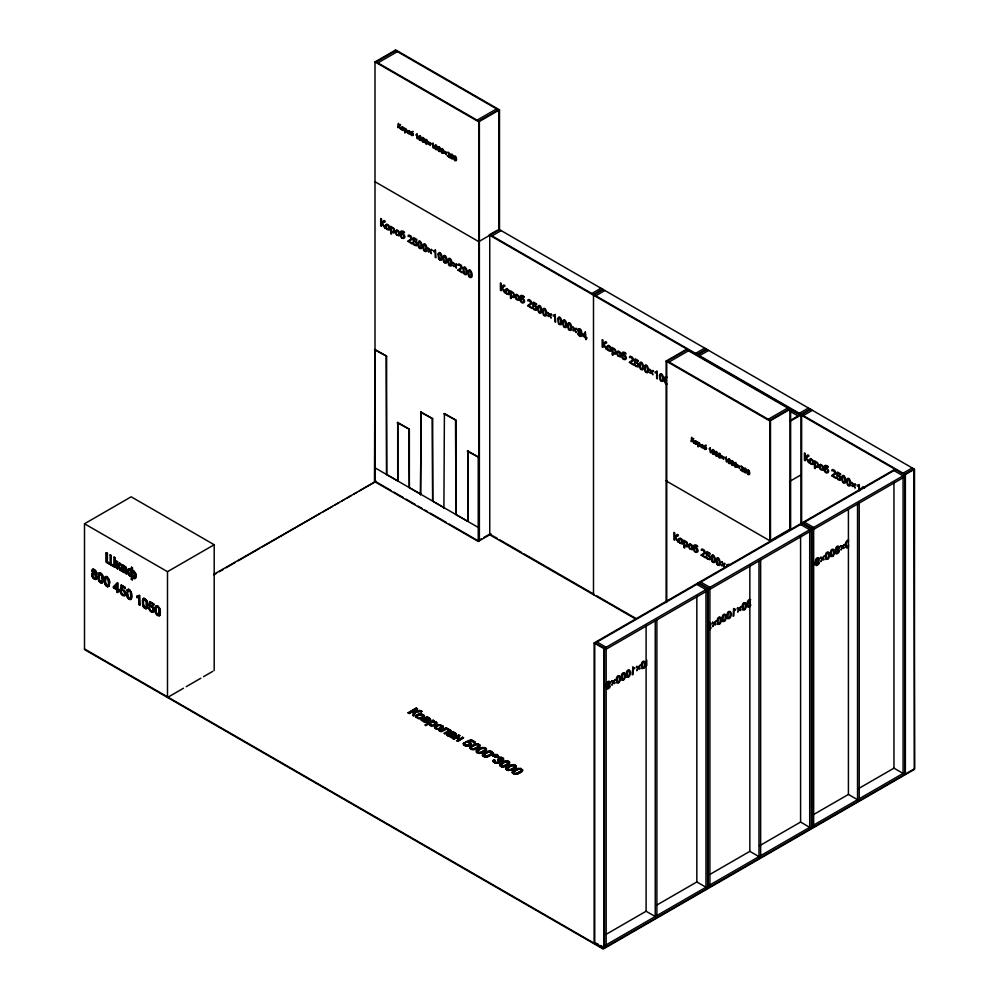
<?xml version="1.0" encoding="UTF-8"?>
<svg xmlns="http://www.w3.org/2000/svg" width="999" height="999" viewBox="0 0 999 999"><rect width="100%" height="100%" fill="white"/><g stroke="black" fill="none" stroke-linecap="round" stroke-linejoin="round"><path stroke-width="1.5" d="M435.452 722.764L434.228 724.412M430.294 725.661L428.721 723.875L425.849 725.661L424.85 724.962L433.017 720.242C435.402 720.591 431.83 721.927 433.941 720.766L433.017 720.242M123.539 568.281L125.437 568.556M428.871 719.892L428.883 718.868M108.541 583.603L108.416 579.732M130.732 596.415L130.607 592.544M146.578 605.556L146.241 601.098M98.976 577.01L99.588 574.063M105.345 581.755L105.931 577.734M105.419 580.606L105.444 579.557M127.635 592.37L127.772 596.241M143.357 602.634L143.744 600.087M156.031 609.952L156.269 608.016M103.322 578.146L102.597 582.692M103.372 579.432L102.085 583.066M104.458 578.558L104.483 582.479M131.718 597.414L131.206 591.87M131.893 595.904L131.131 599.163M155.007 609.365L155.407 606.78M160.427 612.375L160.027 614.934M127.56 571.053L127.71 570.304M153.421 612.112L153.996 608.891M131.256 574.45L131.106 571.116M131.443 573.339L131.019 575.112M132.517 572.739L132.705 576.198L134.765 577.147M95.916 577.609L96.016 576.748M92.62 575.274L92.757 574.837A2.198 1.261 60 0 1 93.194 574.125A2.173 1.261 60 0 1 94.018 574.1L94.356 574.263M495.766 757.292L494.617 757.055L495.766 757.292L495.854 756.018L497.552 756.755L498.089 756.031L496.241 755.581L498.089 756.031M97.078 577.747L96.229 579.408M446.99 734.452L447.053 735.127M135.202 575.362L134.853 576.947M128.784 570.554L128.821 573.463M102.123 580.756L102.31 577.747M108.654 583.541L107.855 585.564M130.644 597.227L130.732 594.28M159.178 613.698L159.278 609.777M127.535 592.432L128.122 590.534M156.069 608.903L156.431 607.404M122.29 569.667L122.927 568.98M122.427 569.33L122.365 570.129M491.308 753.583L491.296 752.259M508.678 762.674L507.979 763.885M509.502 766.583L507.33 769.105M486.451 749.762L486.051 748.301M492.869 752.834L492.519 753.908M513.798 769.18L515.984 767.444L516.196 765.933M522.589 770.629L522.527 769.592M499.125 761.163L497.652 762.512L495.054 762.1A2.048 1.186 0 0 1 494.567 760.801L495.067 760.251L494.567 760.926M121.616 589.934L120.305 589.522L121.204 585.077L125.262 587.424L125.162 588.586L125.162 587.487L121.204 585.077M149.625 601.61L153.684 603.958L153.684 605.057L153.796 603.896L149.625 601.61L148.839 605.993L150.15 606.405M92.944 571.103L93.044 570.616A1.848 1.074 60 0 1 94.268 570.441L95.217 571.416M121.466 588.985C123.264 583.691 119.88 589.885 122.715 589.035M151.636 605.694L149.987 605.456L150.537 603.121L153.796 604.994M848.663 544.954C846.103 552.41 845.079 538.136 848.663 541.92M127.597 570.367L127.822 569.73M135.939 577.41L135.864 573.788L133.829 571.178A2.622 1.511 60 0 0 132.667 570.966M160.352 613.823L159.665 615.634M98.014 574.949L99.226 572.777M155.082 607.892L155.769 606.093M861.762 488.561L862.624 486.913L864.684 487.912M448.389 735.002L448.763 734.327M124.55 593.706L123.714 594.792M152.884 610.626L152.997 608.753A2.26 1.311 60 0 0 152.372 607.467L150.387 606.368M153.084 610.177L152.722 610.938M101.973 581.343L102.223 580.694M130.744 597.165L130.045 598.376M146.603 606.318C145.754 609.54 142.62 605.456 143.481 603.658M99.363 574.462L99.438 580.369M143.481 600.749L144.193 599.525M132.63 572.34L132.542 575.774M96.778 578.808L96.978 576.873L95.529 574.45M91.958 570.079L92.383 569.343M414.96 713.623L415.084 712.087M423.002 715.908L422.677 716.645M122.677 566.258L121.391 566.096L121.928 565.122M435.864 727.372L436.563 726.31M413.686 712.449L412.587 715.384L413.923 716.158L414.96 713.498M413.436 713.323L413.111 711.163L409.29 713.486L413.111 711.163M135.09 576.498L134.665 577.21M646.753 660.027L646.74 665.671M431.506 725.149A1.961 1.136 0 0 1 430.294 724.812A1.936 1.111 0 0 1 429.72 724.125L432.067 721.977M435.452 723.051L433.641 724.712M494.617 757.18L495.054 755.931L493.131 756.206L495.054 755.931M454.682 734.465L454.008 733.166M750.836 604.857L750.561 605.556A2.385 1.374 -60 0 1 749.55 606.855C745.204 609.315 746.678 597.802 750.674 599.687M456.293 734.24L455.044 735.501M122.365 566.82L122.964 566.033M463.286 743.706L464.11 742.544L465.247 743.106L464.772 743.718M121.266 568.631L121.741 567.969M121.516 568.219L121.516 570.354M469.83 747.614L470.054 746.952M476.398 750.611L476.161 751.285A3.047 1.761 0 0 0 476.66 752.484L477.172 752.834M483.966 756.73L483.004 756.143A3.047 1.761 0 0 1 482.505 754.944L482.742 754.282M500.362 763.586L499.625 764.822A3.047 1.761 0 0 0 500.124 766.033L502.072 766.907M506.193 767.819L505.969 768.481A3.047 1.761 0 0 0 506.468 769.692M512.537 771.478L512.3 772.14A3.047 1.761 0 0 0 512.799 773.351L513.311 773.701M436.763 723.239L434.303 725.461M436.501 723.938L436.725 722.677M709.827 628.808L710.951 627.36L710.764 628.234A2.223 1.286 -60 0 1 710.127 629.395L709.839 629.707M125.175 595.317L125.462 592.419M119.306 565.446C119.043 563.523 121.678 565.022 120.067 564.373M119.63 564.947L119.106 565.696M426.935 720.978L425.574 721.703L424.2 721.028M118.469 564.797L119.805 563.211M108.941 586.351L109.665 581.805M109.415 585.601L107.767 586.75M131.606 598.413L130.619 599.537M146.466 608.678L147.565 606.568L147.565 602.722M147.078 608.254L147.34 601.823M98.714 573.151L98.401 579.832M104.583 577.559L106.618 576.523M105.057 576.81L104.333 581.343M126.773 590.372L128.421 589.223M127.248 589.622L126.923 596.303M143.094 598.776L142.52 604.445M499.088 761.413L498.064 762.387M486.451 749.637L482.629 752.672M492.794 753.296L492.082 754.407M516.246 766.845L512.425 769.879L507.904 770.329M96.578 572.202A2.922 1.686 60 0 1 96.666 573.813L95.429 574.5M471.016 744.705L471.053 742.994M146.141 607.33L146.603 602.447M158.829 614.647L159.365 610.689M500.399 761.163L498.351 763.261M92.095 573.301L91.771 575.911M478.833 745.778L477.522 747.165M485.177 749.437L484.527 750.336M491.52 753.096L490.197 754.482M508.628 762.986L503.908 766.071M514.972 766.645L514.323 767.544M471.166 747.652L471.803 746.753M477.497 751.31L478.808 749.924M483.841 754.969L485.152 753.583M500.961 764.847L504.12 762.399L507.355 761.775M507.305 768.518L511.326 765.671M513.848 771.69L513.661 772.764M513.636 772.177L515.846 770.241M118.794 564.16L119.58 563.211M709.702 626.236L709.877 623.526M450.711 736.887L451.548 737.886L453.708 736.151M416.171 715.446L415.871 716.008A3.509 2.023 0 0 0 416.059 717.319L418.768 718.693M422.902 716.221L422.327 716.97M438.886 728.746L441.72 726.435M417.22 716.246L418.893 714.884M435.964 727.072L437.062 725.986M450.499 737.274L451.036 736.625L448.613 736.163M463.424 743.343L464.11 742.544M135.439 578.259L135.951 574.562L134.328 571.528M709.914 626.997L711.063 624.088L709.852 622.464M138.761 595.791L139.86 595.679L139.76 605.207L139.111 595.367M139.211 595.304L138.212 596.116M118.581 564.735L117.57 564.897L117.67 561.888L116.671 561.301L117.67 561.888M470.054 747.077L473.713 744.405M476.398 750.736L477.659 749.425M482.742 754.395L485.014 752.434M499.862 764.285L502.135 762.324M506.193 767.944L506.693 767.244M512.537 771.603L513.798 770.291M124.9 595.641L125.599 593.081M479.845 746.465L476.286 749.013M506.081 766.221L509.64 763.673M520.142 772.839L522.327 770.991M124.9 571.615L125.437 569.767L124.65 569.667M125.275 571.253L123.476 571.428M117.108 588.686L114.448 587.275L117.108 584.44L117.108 588.686L117.108 584.44M447.115 734.302C449.175 731.38 452.647 735.938 454.682 734.34M118.107 590.334L118.007 592.644L117.008 592.07L117.108 589.747L113.461 587.774L113.461 586.713L117.295 582.692L118.107 583.166L118.007 589.335L119.206 589.909C120.067 592.457 116.421 589.098 119.206 590.971M464.772 743.606L465.247 743.106L464.11 742.669M471.016 744.592L468.294 746.078M469.642 744.23L467.557 745.366M478.621 746.141L474.113 748.863M477.709 750.948L480.669 748.863M484.053 754.607L487.874 752.135L490.234 751.885M501.173 764.497L503.159 763.036M416.171 715.571L420.641 713.698L424.288 715.684A3.646 2.11 0 0 1 423.976 717.007L421.815 718.381M440.547 729.208L442.719 727.709A3.646 2.11 0 0 0 443.019 726.385M442.27 728.246L442.719 727.821A3.646 2.11 0 0 0 443.019 726.498L442.807 725.961M434.902 726.385L438.536 724.55L442.807 726.086M441.421 727.347L438.349 728.808L436.213 728.071M448.464 734.702L451.173 734.677M417.457 715.933L418.331 715.284M495.067 760.364L493.531 760.077A3.409 1.961 0 0 0 493.081 761.176L493.181 761.675M470.554 746.49L471.316 745.878M476.898 750.162L480.057 748.064M483.241 753.82L486.401 751.723M506.693 767.357L511.101 764.809L514.373 764.834M513.036 771.028L516.196 768.93M479.395 746.965L473.888 749.712M485.739 750.636L483.991 751.847M492.082 754.295L487.724 756.805L484.453 756.78M509.203 764.173L504.845 766.683M521.878 771.49L517.519 774M128.971 569.979L129.283 569.755A1.586 0.912 60 0 1 130.082 569.842L131.256 572.165M430.407 719.979L428.209 721.078M427.984 721.69L425.237 722.427L421.054 720.167L426.973 716.745L429.982 718.656M862.911 487.924L864.035 488.074M159.765 615.571L158.829 616.071M471.803 746.865L472.477 746.265M483.866 750.823L484.527 750.224M512.762 768.581L514.323 767.419M514.285 771.39L518.444 769.08L521.103 769.58M520.666 771.091L516.583 773.388M143.606 598.401L142.395 600.574L143.132 606.331A3.047 1.761 60 0 0 144.418 608.004L145.904 608.653M128.197 568.931L129.483 568.618M493.881 754.507C496.84 756.83 492.107 754.158 494.93 754.195L495.666 755.369L496.94 754.395L497.752 754.857L496.241 755.694M416.633 715.009L418.119 714.16M135.552 578.196L135.09 578.483A2.735 1.573 60 0 1 133.791 578.296L133.142 577.797M501.111 763.086L503.508 761.613M507.455 766.745L509.852 765.396M491.383 754.857L488.961 756.218M452.01 737.324L455.044 735.376M472.477 746.378L476.635 744.417M483.866 750.711L480.444 752.522L478.371 752.409M489.31 755.032L490.197 754.37M506.431 764.797L507.317 764.247M513.661 767.906L511.813 769.093M519.105 772.127L520.004 771.565M391.171 490.571L375 481.231L375 61.926L395.754 49.95L499.5 109.853L499.5 229.645L914.497 469.255L914.497 769.355L603.246 949.05L84.503 649.55L84.503 523.763L131.181 496.803L214.186 544.73L214.186 670.516M376.248 61.926L395.754 50.674M377.909 62.887L397.415 51.623M477.085 120.155L496.59 108.891M478.746 121.116L498.251 109.853M375 61.926L478.746 121.828L499.5 109.853M489.148 234.902L496.953 230.407M499.5 229.645L478.746 241.633L375 181.731M492.032 235.876L501.161 230.607M491.071 534.015L478.234 541.433L374.475 481.53L375 349.45L386.625 356.156L386.625 474.525L397.727 480.931L397.727 422.477L397.727 480.931M374.475 349.75L386.625 356.156M106.269 552.822L107.442 553.384L107.343 561.763L110.152 563.261L110.152 554.944L111.239 555.569L111.139 563.948L113.849 565.509L113.948 557.142L115.035 557.767L114.922 567.245L106.269 562.25L106.269 552.822L107.442 553.384M110.152 554.944L111.239 555.569M113.948 557.142L115.035 557.767M92.482 573.126L93.244 573.126L92.095 571.166M119.705 563.261L120.467 563.623M118.831 567.257L120.991 570.629L118.968 565.734M591.833 293.506L600.973 288.236M116.558 568.194L117.67 568.706L116.558 568.194L116.671 561.301M593.493 294.468L602.622 289.186M603.246 289.548L593.493 295.18L593.493 594.68L594.118 594.33L590.072 591.995M117.57 568.768L117.67 565.559L119.892 569.992M595.779 295.779L604.907 290.509M125.325 568.918L122.265 567.882M131.443 567.232L132.442 567.819L131.443 567.232L131.443 570.491L129.882 568.906M125.612 573.414L126.761 573.963L125.587 572.889M131.331 576.123L131.331 579.333C134.016 581.343 130.944 574.05 133.903 578.234A2.735 1.573 60 0 0 135.202 578.433M113.461 586.713L113.561 587.712L117.108 589.747M131.331 579.333L132.442 579.857M421.066 411.988L420.542 494.705L421.066 411.988L432.679 418.693L432.679 501.123L444.405 507.892M119.206 589.909L119.106 591.021M120.305 589.522L121.354 590.147M117.008 592.07L117.008 589.81M120.217 592.02L120.23 591.346L121.291 591.845L121.478 592.744A2.085 1.199 60 0 0 122.852 594.542L123.526 594.767M120.13 591.408L121.291 591.845M397.202 422.764L409.34 429.183L409.34 487.637L421.066 494.418M84.503 523.763L167.495 571.678L214.186 544.73M420.542 412.287L432.679 418.693M443.893 508.191L444.405 413.486L456.031 420.192L456.031 514.597L467.757 521.366L467.757 450.924L467.757 521.366M137.637 596.266L136.751 596.378L138.324 596.053M136.851 596.316L136.751 597.489L137.912 597.439M138.749 597.252L138.749 604.62L139.86 605.144M443.893 413.786L456.031 420.192M375 467.819L478.746 527.722M152.06 611.238L151.386 611.013A2.085 1.199 60 0 1 150.012 609.215L148.664 607.879L149.912 609.278M213.848 574.275L376.248 481.231M386.625 474.525L386.101 356.456M213.848 574.875L216.546 573.314M219.243 571.765L223.277 569.43M225.974 567.869L235.414 562.425M238.099 560.864L259.665 548.426M262.362 546.865L320.292 513.411M322.989 511.863L332.417 506.418M335.115 504.857L339.161 502.522M341.858 500.974L344.543 499.413M347.24 497.852L351.286 495.529M353.983 493.968L356.68 492.407M359.365 490.859L375.537 481.518M409.34 487.637L408.828 429.483M467.232 451.223L478.746 457.267L467.757 450.924M666.121 602.547L666.121 361.064L686.875 349.088M667.369 361.064L686.875 349.812M669.03 362.025L688.536 350.761M432.679 501.123L432.167 418.993M695.591 353.409L704.72 348.127M697.252 354.358L706.38 349.088M697.252 355.082L707.005 349.45M699.525 355.681L708.666 350.412M456.031 514.597L455.507 420.492M183.504 688.224L167.495 697.477L167.495 571.678M186.176 686.688L200.849 678.221M203.521 676.673L212.849 671.291M481.356 538.911L478.746 540.409L479.37 540.771L479.37 121.466L375.624 61.576M483.953 537.412L490.459 533.653M768.219 419.293L787.724 408.029M769.879 420.254L789.372 408.991M666.745 480.507L666.121 480.869L769.879 540.771L790.621 528.796L790.621 408.991L769.879 420.966L666.121 361.064M791.245 409.353L790.621 409.715L799.749 414.985M799.337 413.299L808.466 408.029M789.597 420.841L800.374 414.622M800.998 414.26L810.127 408.991M790.221 421.203L810.751 409.353M803.283 415.584L812.412 410.314M790.221 481.106L800.998 474.875M416.383 708.041L408.216 712.861L416.383 708.041L417.457 708.778L413.886 710.838L417.457 708.778M421.066 711.95C423.151 710.464 420.766 712.687 420.129 711.35M426.76 720.641L424.662 719.243L422.889 720.267L424.2 721.141M429.183 719.617C428.359 720.891 423.114 718.568 427.147 717.806L428.883 718.98M440.509 731.48L439.173 730.619L441.346 730.719L446.191 727.971L450.849 730.531L446.191 727.846L440.459 730.394M914.497 469.255L603.871 648.588L603.871 948.088L594.118 942.457L594.118 642.956L894.992 469.255M895.616 469.605L594.742 643.319L594.742 942.819L597.976 943.968M441.558 731.58L446.366 728.908L449.026 730.431L443.943 733.366L444.93 734.065L450.849 730.531M903.084 473.201L912.224 467.932M904.744 474.163L913.873 468.893L914.497 768.755L603.246 948.451L84.503 648.95M452.822 735.614L452.297 735.014M606.156 649.188L705.968 591.57M709.902 589.285L809.714 531.668M813.661 529.383L903.084 477.759M459.702 735.764L458.703 735.189L452.784 738.598L458.703 735.064C462.699 735.963 452.572 738.848 459.702 735.651M453.796 739.185L456.418 737.549L459.19 739.272L456.418 737.662L453.796 739.185L452.784 738.486M459.19 739.148L456.568 740.783L457.567 741.358L463.486 737.824L462.487 737.25L460.015 738.785L457.242 737.187M457.567 741.358L463.486 737.824M470.829 740.709L468.194 741.845L470.829 740.709L474.088 742.707L475.049 742.032L470.991 739.697L466.009 741.658L468.007 742.419M812.811 566.021L814.647 564.123L812.711 562.062M606.306 934.227L646.103 911.25L655.232 916.52L655.232 620.854M657.042 904.932L696.827 881.967L705.968 887.237L606.156 944.854M710.064 874.325L749.849 851.348L758.978 856.63L758.978 560.951M759.465 845.803L800.586 822.065L809.714 827.334L709.902 884.952M812.499 815.184L848.413 794.455L857.542 799.724L857.542 504.045M858.054 788.885L893.955 768.156L903.084 773.426L813.661 825.062M476.623 747.602L473.489 748.988L471.366 748.363M482.967 751.26L481.181 752.147M489.31 754.919L485.626 756.33L483.803 755.157M473.364 745.828L475.187 744.929M479.707 749.487L481.53 748.476M486.051 753.159L489.797 751.847M421.84 717.157L419.105 717.869M430.944 722.614L432.629 721.84M437.062 726.111L438.174 725.486M478.671 748.9L482.455 747.364M468.993 744.742L465.272 744.904A2.085 1.199 0 0 1 464.772 743.606M470.142 745.304L467.582 746.166L464.448 745.379M92.582 573.064L91.633 575.287M422.914 717.719L420.779 718.681L417.807 718.331M441.658 728.546L438.511 729.595L435.177 728.408M435.239 724.887L433.279 725.761M499.525 762.687L496.191 763.348L493.394 761.912M505.482 765.309L501.823 765.958M510.976 769.48L511.813 768.968M518.156 772.639L515.959 773.513L513.848 772.889M498.426 760.364L497.614 759.902L499.45 759.977M497.614 760.014L498.601 759.452M504.12 762.524L506.918 761.725M516.808 769.842L519.592 769.043M119.218 565.634L118.531 565.821M427.572 722.015L423.726 721.703M437.624 725.823L438.723 725.349M728.383 565.434L726.81 565.621L726.81 564.747L729.158 564.26M473.713 744.53L474.962 743.943M482.629 752.559L479.133 753.421L476.66 752.372M486.401 751.847L489.885 750.986L492.732 752.509M503.508 761.725L504.757 761.151M512.425 769.767L508.416 770.441M516.196 769.055L520.204 768.381M518.768 773.426L516.371 774.237M95.23 578.409L95.579 578.259A2.16 1.249 60 0 0 96.016 577.547M487.524 755.818L483.866 755.444M510.252 769.73L510.976 769.355M502.172 758.703L497.952 757.654L499.15 757.192A3.184 1.836 0 0 1 501.498 757.292L502.022 757.604M497.952 757.654L499.15 757.317M481.53 748.588L484.665 748.501M511.326 765.796L514.76 765.921M452.722 732.829L451.348 733.041L450.499 732.404L451.248 732.055M450.499 732.404L452.672 732.092M99.962 581.256L101.623 581.843M501.423 759.902L498.751 759.552M125.512 572.402L123.814 572.477M121.516 589.997L122.377 589.885M150.05 606.468L151.736 606.818M450.499 732.279L453.334 732.966M429.071 720.629L430.407 720.092A2.16 1.249 0 0 0 430.407 719.018L429.982 718.531M448.126 733.628L449.75 733.466M419.443 714.784L422.652 715.222M106.056 577.622L106.706 577.547M128.247 590.434L129.87 591.058M416.745 711.937L420.129 711.463M128.534 568.693L130.794 569.505M417.969 711.675L419.617 711.388M481.381 753.021L479.133 753.296M487.724 756.68L484.952 756.905M504.845 766.558L502.072 766.782M474.962 744.068L477.21 743.668L480.057 745.179M481.306 747.727L485.502 748.026M487.637 751.385L490.909 751.285M504.757 761.263L508.966 761.575M517.445 768.593L518.593 768.356M422.003 711.413L419.617 710.451L415.209 711.163M417.357 710.926L413.886 710.726M130.719 599.475L129.558 599.45M143.506 598.463L144.268 598.364M156.181 605.781L157.343 605.806M480.444 752.409L479.283 752.547M510.252 769.605L507.504 769.23M475.961 744.667L477.959 744.667M482.305 748.326L482.979 748.201M512.1 765.534L512.774 765.409M418.956 713.998L420.641 713.823M497.652 762.399L496.74 762.499M138.436 597.352L136.751 597.489M124.575 595.841L122.752 595.554M428.721 724.213L431.218 725.861L433.279 725.636M428.559 719.892L427.822 719.917M432.53 724.962L431.506 725.024A1.961 1.136 0 0 1 430.294 724.687A1.936 1.111 0 0 1 429.72 724.013M419.98 714.66L422.327 714.997M438.723 725.474L440.234 725.499M501.048 760.002L500.237 760.027M416.745 711.825L415.409 711.987M451.648 735.976L448.563 735.214M499.6 758.066L501.098 758.079M152.347 611.213L151.286 611.063M419.78 718.656L420.779 718.568M439.523 729.382L435.714 728.783M433.166 721.216L436.401 722.265M433.166 721.328L434.577 721.365M497.664 763.248L495.492 763.086M419.056 710.589L421.353 711.026M494.93 755.594L492.957 755.669L494.93 755.481M473.888 749.6L471.291 749.287M502.597 766.845L503.696 766.807M513.773 773.813L516.371 774.125M476.111 743.83L477.21 743.793M505.906 761.026L507.005 760.988M512.25 764.697L513.349 764.66M95.33 578.346L93.844 577.847M121.566 588.923L122.315 588.923M433.166 721.89L435.177 722.402M124.975 572.552L123.239 572.202M467.582 746.041L465.909 745.928M122.203 564.997L125.799 566.858M95.929 579.482L93.706 578.721M438.349 728.696L437.362 728.621M92.907 569.093L95.33 570.154L96.466 572.265A2.922 1.686 60 0 1 96.553 573.876M467.045 745.291L465.659 745.079M431.218 725.736L432.242 725.786M450.299 736.001L450.986 736.051M122.865 566.096L124.675 566.833L125.337 568.618M146.254 608.691L145.404 608.591M105.782 576.435L107.043 576.735M143.819 598.401L145.704 599.138M483.454 748.176L484.303 748.326M513.261 765.384L514.098 765.534M145.717 607.542L144.755 607.13M158.404 614.872L157.33 614.51M515.272 774.163L514.248 773.988M121.866 589.897L123.839 590.996A2.26 1.311 60 0 1 124.463 592.282L124.45 592.807M124.613 571.678L122.465 570.067M500.012 760.763L500.799 760.863A2.435 1.411 0 0 0 502.784 760.451L503.259 759.977A2.922 1.686 0 0 0 503.471 758.603L502.522 757.729M419.105 717.981L417.807 717.482M99.975 573.901L100.699 574.025M128.496 590.372L130.145 591.458L130.644 593.356M144.356 599.525L145.717 600.212M157.03 606.843L158.092 607.217M439.772 725.299L441.72 726.56M468.194 741.72L469.33 742.057M449.288 736.388L451.036 736.625M452.672 731.967L453.434 732.23M848.638 540.134C844.829 539.66 843.818 549.85 847.926 547.589A2.385 1.374 -60 0 0 848.651 546.79M151.923 612.325L152.597 612.375M421.328 713.885L424.063 715.272M472.277 749.7L470.329 748.701A3.047 1.761 0 0 1 469.83 747.502M484.065 747.389L486.388 748.85M507.529 760.938L508.503 761.226M513.873 764.597L514.847 764.997M472.452 748.975L471.653 748.701M478.796 752.634L477.997 752.247M502.26 766.171L501.448 765.783M508.591 769.842L507.33 768.98M514.935 773.501L513.598 772.364M468.007 742.294L469.105 742.794M95.055 578.346L92.77 575.724M477.559 744.442L478.321 744.842M520.042 768.968L521.278 769.829M95.479 579.47L93.194 578.271L91.883 575.849M122.715 564.997L124.051 565.534M93.307 569.105L96.266 571.728M150.749 605.444L153.047 606.992M453.184 735.401L450.099 734.165M99.788 572.802L100.712 573.076M128.322 589.273L129.233 589.547M101.523 583.029L100.05 582.38A3.047 1.761 60 0 1 98.751 580.719L98.501 579.77M107.867 586.7L106.943 586.425M156.843 605.744L157.767 606.018M122.815 569.043L123.801 569.255M495.829 762.524L495.054 762.212M453.434 732.117L454.22 732.504M469.33 741.932L471.316 743.905M478.234 743.843L480.182 745.629M520.704 768.368L522.664 770.154M501.573 766.67L500.624 766.258M507.904 770.441L506.968 769.917M123.689 569.318L124.75 569.605M94.281 573.401L94.917 573.538M496.665 756.455L495.854 756.018M450.799 733.566L453.047 734.515M497.614 759.902L498.951 760.788M666.72 383.616C664.747 382.904 664.185 376.673 666.72 377.659M129.57 598.364L127.972 596.84L127.635 594.505M158.092 614.835L156.406 612.649M134.016 577.322L132.805 576.136M133.367 571.89L134.803 573.201L135.09 575.424M100.262 573.938L101.973 576.136M106.606 577.609L108.204 579.133L108.579 582.554M144.643 599.562L146.353 601.748M157.318 606.88L158.404 607.529M434.553 721.927L435.452 722.889M468.581 742.432L469.443 743.019M449.625 735.951L448.389 734.877M123.302 566.133L125.262 567.981M413.886 710.838L414.585 711.163M130.394 576.161L129.008 575.299M507.754 761.75L508.603 762.512M123.102 594.755L122.752 594.592A2.085 1.199 60 0 1 121.379 592.794L121.179 591.908M152.035 612.262L149.838 610.789L148.764 607.817M453.334 732.841L454.008 733.291M436.938 728.608L435.989 727.821M440.671 725.499L441.608 726.285M465.159 745.828L463.598 744.705M448.613 736.288L446.965 734.727M494.842 762.986L493.181 761.55M427.497 719.854L425.487 718.768M666.808 384.415L666.033 383.953A2.385 1.374 60 0 1 665.022 382.654C663.96 380.981 663.798 374.775 666.945 377.073M502.022 757.479L503.471 758.728M144.555 598.551L146.953 601.086M101.136 582.917L100.15 582.317A3.047 1.761 60 0 1 98.851 580.656M107.48 586.575L106.381 586.038A3.047 1.761 60 0 1 105.095 584.378L104.845 583.428M129.67 599.388L128.571 598.851A3.047 1.761 60 0 1 127.285 597.19L126.573 592.832M454.22 732.392L456.256 734.053M491.396 751.335L492.869 752.959M514.847 764.884L515.859 765.621M507.43 770.279L506.468 769.567A3.047 1.761 0 0 1 505.969 768.368M395.129 50.312L498.876 110.215L498.876 230.007L498.251 229.645M490.372 234.927L905.369 474.525L905.369 774.025L904.744 773.663M686.251 349.45L789.997 409.353L789.997 529.145M893.955 470.566L903.084 475.836L903.084 775.336M790.271 411.426L798.089 415.934M789.685 480.694L790.309 529.283M804.52 522.202L813.661 527.472L813.661 826.972M802.871 523.164L812 528.434L812 827.934M801.623 523.164L811.375 528.796L811.375 828.296M800.586 524.475L809.714 529.745L809.714 829.245M769.879 540.047L770.491 540.409L770.491 420.604L666.745 360.714L666.745 602.185M700.774 582.105L709.902 587.375L709.902 886.875M699.113 583.054L708.241 588.336L708.241 887.836M697.876 583.054L707.629 588.686L707.629 888.186M696.827 584.378L705.968 589.647L705.968 889.147M397.727 422.477L409.34 429.183M490.372 534.428L492.032 535.389M493.069 535.976L497.427 538.498M499.8 539.872L504.17 542.395M505.194 542.981L521.703 552.509M524.05 553.871L545.978 566.533M546.965 567.095L576.997 584.44M577.946 584.989L589.135 591.445M596.815 595.879L601.173 598.401M602.21 598.988L607.916 602.285M608.94 602.884L620.054 609.303M621.066 609.877L635.888 618.443M635.264 618.793L489.747 534.79L489.747 235.277L904.744 474.875L904.744 774.387M393.868 492.12L403.296 497.564M405.994 499.125L415.422 504.57M418.119 506.131L422.165 508.466M424.85 510.014L427.547 511.575M430.244 513.124L446.416 522.465M449.113 524.013L477.397 540.359M597.027 641.995L606.156 647.277L606.156 946.777M595.367 642.956L604.495 648.226L604.495 947.726L600.586 945.479M594.118 642.956L603.871 648.588M429.283 718.206L426.973 716.745M463.486 737.949L462.487 737.25M427.147 717.931L428.246 718.556M457.242 737.062L460.015 738.785M425.874 720.054L424.662 719.243M408.216 712.749L409.29 713.486M115.035 567.182L106.369 562.187L106.369 552.759M119.793 570.054L120.891 570.691M121.903 586.713L125.262 588.523M439.173 730.619L441.058 731.593L446.366 729.02L449.026 730.431M454.982 732.766L456.043 733.578M447.989 735.988L447.252 735.414M151.386 611.962L148.851 608.428M122.852 595.491L121.316 594.318M122.74 590.147L123.739 591.058A2.26 1.311 60 0 1 124.363 592.332M94.705 574.5L93.918 574.163A2.198 1.261 60 0 0 92.645 574.9M442.432 725.699L438.536 724.662L434.615 726.835A3.509 2.023 0 0 0 434.79 728.134M157.767 615.646L157.105 615.322A3.047 1.761 60 0 1 155.807 613.661L155.307 611.7M145.08 608.329L144.53 607.941A3.047 1.761 60 0 1 143.232 606.281L142.882 605.394M129.233 599.175L128.684 598.788A3.047 1.761 60 0 1 127.385 597.127M483.516 756.38L483.004 756.031A3.047 1.761 0 0 1 482.505 754.819M157.667 606.081L159.74 608.341L160.327 612.437M129.133 589.61L129.858 589.984M106.943 576.798L107.667 577.172M100.599 573.139L102.31 574.687L103.084 577.16M129.982 575.973L128.259 574.15L127.71 571.853M133.679 572.04L134.99 574.238M508.966 761.45L509.852 762.387M106.93 577.747L108.104 579.195M129.233 598.226L128.072 596.778M107.043 585.414L106.306 584.914M100.712 581.755L99.55 580.307M121.491 566.033L122.477 566.758M514.46 765.584L515.009 766.445M466.009 741.77L466.82 742.394M435.789 721.678L436.725 722.801M93.744 572.976L94.393 573.339M413.111 711.288L413.748 712.05M501.723 758.216L502.322 759.103M497.952 757.542L498.776 758.341M122.877 571.84L121.316 569.018M122.328 595.142L120.23 591.346M152.048 606.106L153.659 608.291M463.961 745.167L463.261 743.968M158.279 606.518L159.927 609.215M129.745 590.047L131.106 591.932M107.555 577.235L109.415 580.819M101.224 573.576L102.21 574.737M469.443 742.906L469.817 743.531A2.26 1.311 0 0 1 469.642 744.355M100.924 574.338L101.761 575.536M106.718 585.177L105.882 583.978M122.477 571.503L121.841 570.729M93.294 578.209L92.108 576.473M92.607 572.552L93.144 573.189M151.973 607.18L152.273 607.529A2.26 1.311 60 0 1 152.884 608.816L153.009 609.765M123.988 590.072L125.362 592.482M93.844 572.927L93.144 571.703M500.012 760.639L500.399 761.275M484.965 748.601L485.214 749.25M478.621 744.942L478.871 745.591M501.161 765.696L500.911 765.047M146.129 599.725L146.591 600.362M158.292 607.592L159.178 609.827M157.13 614.135L156.606 613.249M144.455 606.818L143.569 604.57M130.807 570.766L129.982 569.905A1.586 0.912 60 0 0 129.183 569.817M414.86 711.763L415.172 712.612M124.425 590.584L125.125 591.82M125.699 566.92L126.349 569.43M96.091 575.262L96.866 576.935M725.137 567.257L723.776 564.897L725.124 564.11L724.6 563.199L723.239 563.985L721.877 561.613L722.714 564.285L721.34 565.084L721.865 565.996L723.239 565.197L724.6 567.569M121.041 593.718L120.492 592.569M119.168 566.633L119.793 567.944M95.504 572.065L94.381 570.379A1.848 1.074 60 0 0 93.144 570.554L93.032 571.765M417.257 717.12L417.12 716.433M422.864 715.346L423.002 716.033M128.996 573.938L128.784 572.864M147.053 601.023L147.24 601.885M109.016 579.058L109.303 579.87M102.672 575.399L103.222 578.209M153.759 608.241L153.883 608.953M105.782 584.028L105.532 582.617M127.959 573.463L127.66 571.003M492.957 755.556L493.131 756.318M155.457 612.774L155.157 610.564M104.583 582.417L104.733 583.491M131.393 592.732L131.743 594.68M126.274 567.769L126.498 573.526M156.294 612.712L156.169 610.976M105.582 583.428L105.444 581.693M102.073 576.073L102.123 576.885M99.338 579.707L99.101 578.034M95.617 572.002L95.604 572.702M98.252 578.758L98.052 576.361M160.24 610.039L160.377 611.088M109.528 580.756L109.603 583.154M92.02 570.491L91.995 571.228M156.144 611.95L156.131 609.889M102.223 576.835L102.235 578.896M95.941 577.235L95.916 576.81A2.273 1.311 60 0 0 94.605 574.562M155.107 609.303L155.057 610.626M126.448 570.916L126.511 573.001M143.456 602.572L143.381 603.708M893.955 481.818L893.955 768.156M859.702 490.709L859.19 484.503L857.354 485.277L857.354 486.151L858.915 485.976L858.915 490.284M859.202 503.096L859.202 798.763M848.413 509.677L848.413 794.455M801.623 414.622L801.623 523.813M800.998 414.985L800.998 524.662M800.586 535.726L800.586 822.065M769.879 420.966L769.879 540.771M760.639 560.002L760.639 855.668M749.849 565.022L749.849 851.348M696.827 595.629L696.827 881.967M656.892 619.892L656.892 915.571M646.103 624.924L646.103 911.25M493.931 759.74L493.531 760.202A3.409 1.961 0 0 0 493.081 761.288M478.746 121.828L478.746 541.133M478.234 457.567L478.234 541.433M475.049 742.032L470.991 739.697M132.442 567.819L132.767 570.904A2.622 1.511 60 0 1 133.928 571.116M120.779 563.673L120.667 564.697M114.922 557.817L114.922 567.245M465.272 745.017A2.085 1.199 0 0 1 464.772 743.718M416.059 717.195A3.509 2.023 0 0 1 415.871 715.896M502.784 760.339A2.435 1.411 0 0 1 500.799 760.751M512.799 773.226A3.047 1.761 0 0 1 512.3 772.027M106.493 585.976A3.047 1.761 60 0 1 105.195 584.315M130.145 575.124A1.711 0.987 60 0 1 129.333 574.288M606.843 686.076L606.843 686.263A5.519 3.184 -60 0 0 607.08 687.712L607.442 688.161A1.698 0.974 -60 0 0 608.329 688.061L610.139 685.938L609.939 686.825A2.223 1.286 -60 0 1 609.315 687.974L607.679 689.073A2.76 1.598 -60 0 1 606.868 688.973L606.056 686.163L606.655 683.116A2.885 1.673 -60 0 1 608.241 681.343C612.062 679.969 609.715 687.924 606.843 686.076M815.933 562.512L815.933 562.699A5.519 3.184 -60 0 0 816.183 564.135L816.545 564.597A1.698 0.974 -60 0 0 817.419 564.497L819.23 562.375L819.043 563.249A2.223 1.286 -60 0 1 818.406 564.41L816.782 565.509A2.76 1.598 -60 0 1 815.958 565.409L815.159 562.599L815.746 559.54A2.885 1.673 -60 0 1 817.344 557.767C821.153 556.393 818.818 564.36 815.933 562.512M836.001 550.924L836.001 551.111A5.519 3.184 -60 0 0 836.25 552.559L836.6 553.009A1.698 0.974 -60 0 0 837.487 552.922L839.297 550.786L839.098 551.673A2.223 1.286 -60 0 1 838.473 552.822L836.837 553.921A2.76 1.598 -60 0 1 836.026 553.821L835.214 551.011L835.813 547.964A2.885 1.673 -60 0 1 837.399 546.191C841.22 544.817 838.885 552.772 836.001 550.924M617.07 679.17C618.818 691.283 621.465 667.632 617.07 679.17M622.027 676.311C623.776 688.423 626.423 664.772 622.027 676.311M626.985 673.451C628.721 685.564 631.38 661.912 626.985 673.451M642.095 664.722C643.831 676.847 646.49 653.196 642.095 664.722M717.894 620.591C719.63 632.704 722.289 609.053 717.894 620.591M722.839 617.732C724.587 629.845 727.235 606.193 722.839 617.732M727.796 614.872C729.532 626.985 732.192 603.334 727.796 614.872M742.906 606.143C744.642 618.256 747.302 594.605 742.906 606.143M747.864 603.284C749.6 615.396 752.247 591.745 747.864 603.284M826.173 555.606C827.909 567.719 830.569 544.068 826.173 555.606M831.131 552.747C832.866 564.86 835.514 541.208 831.131 552.747M420.779 138.561C418.856 143.656 419.28 131.319 420.779 138.561M423.951 140.384C422.015 145.492 422.452 133.154 423.951 140.384M421.253 245.617C418.244 255.519 417.982 232.38 421.253 245.617M427.122 142.22C425.187 147.315 425.624 134.977 427.122 142.22M426.211 248.476C423.201 258.379 422.927 235.24 426.211 248.476M436.788 147.802C434.865 152.897 435.289 140.559 436.788 147.802M439.96 149.625C438.024 154.733 438.461 142.395 439.96 149.625M443.131 151.461C441.196 156.556 441.633 144.218 443.131 151.461M441.321 257.205C438.311 267.095 438.037 243.968 441.321 257.205M446.266 260.065C443.269 269.955 442.994 246.828 446.266 260.065M452.809 157.043C450.874 162.138 451.298 149.8 452.809 157.043M451.223 262.924C448.214 272.814 447.939 249.688 451.223 262.924M455.969 158.878C454.046 163.973 454.47 151.636 455.969 158.878M466.333 271.653C463.324 281.543 463.049 258.404 466.333 271.653M471.278 274.513C468.281 284.403 468.007 261.263 471.278 274.513M540.971 310.077C537.962 319.967 537.687 296.84 540.971 310.077M545.929 312.937C542.919 322.827 542.644 299.7 545.929 312.937M561.026 321.666C558.029 331.556 557.754 308.416 561.026 321.666M565.983 324.525C562.986 334.415 562.712 311.276 565.983 324.525M570.941 327.385C567.932 337.275 567.657 314.136 570.941 327.385M642.732 366.783C639.722 376.673 639.447 353.546 642.732 366.783M647.677 369.642C644.68 379.533 644.405 356.406 647.677 369.642M662.787 378.371C659.79 388.261 659.515 365.122 662.787 378.371M713.985 452.46C712.05 457.567 712.487 445.229 713.985 452.46M717.157 454.295C715.222 459.39 715.659 447.053 717.157 454.295M714.46 559.527C711.45 569.418 711.176 546.291 714.46 559.527M720.329 456.118C718.318 461.151 718.88 448.926 720.329 456.118M719.417 562.387C716.408 572.277 716.133 549.15 719.417 562.387M729.994 461.7C728.009 466.733 728.533 454.508 729.994 461.7M733.166 463.536C731.131 468.581 731.73 456.331 733.166 463.536M736.338 465.372C734.402 470.467 734.839 458.129 736.338 465.372M746.016 470.954C744.08 476.048 744.505 463.711 746.016 470.954M749.175 472.777C747.24 477.884 747.677 465.546 749.175 472.777M844.992 480.057C841.995 489.96 841.72 466.82 844.992 480.057M849.949 482.917C846.94 492.819 846.677 469.68 849.949 482.917M616.283 679.47L616.77 682.979L618.768 682.729A2.385 1.374 -60 0 0 619.78 681.43C623.089 676.161 616.645 672.639 616.283 679.47M621.241 676.61L621.715 680.119L623.713 679.869A2.385 1.374 -60 0 0 624.725 678.571C628.034 673.301 621.603 669.78 621.241 676.61M626.186 673.751L626.673 677.26L628.671 677.01A2.385 1.374 -60 0 0 629.682 675.711C632.991 670.441 626.56 666.92 626.186 673.751M641.296 665.034L641.783 668.531L643.781 668.294A2.385 1.374 -60 0 0 644.792 666.995C648.101 661.713 641.67 658.191 641.296 665.034M717.095 620.891L717.582 624.4L719.58 624.15A2.385 1.374 -60 0 0 720.591 622.852C723.9 617.582 717.469 614.048 717.095 620.891M722.052 618.031L722.539 621.54L724.537 621.291A2.385 1.374 -60 0 0 725.549 619.992C728.858 614.722 722.414 611.188 722.052 618.031M727.01 615.172L727.484 618.681L729.482 618.431A2.385 1.374 -60 0 0 730.494 617.132C733.803 611.863 727.372 608.329 727.01 615.172M742.12 606.455L742.594 609.952L744.592 609.715A2.385 1.374 -60 0 0 745.604 608.416C748.913 603.134 742.482 599.612 742.12 606.455M825.386 555.906L825.861 559.415L827.859 559.165A2.385 1.374 -60 0 0 828.87 557.867C832.179 552.597 825.748 549.063 825.386 555.906M830.331 553.046L830.818 556.555L832.816 556.306A2.385 1.374 -60 0 0 833.828 555.007C837.137 549.737 830.693 546.203 830.331 553.046M400.487 232.505C398.626 241.583 409.815 239.036 402.222 232.992C399.325 232.929 403.059 230.881 404.508 232.804C404.87 231.418 400.149 229.52 400.487 232.505M410.664 131.993C409.303 137.125 416.171 136.276 412.075 132.442C408.628 132.555 417.282 130.582 410.664 131.993M520.192 296.965C518.344 306.044 529.532 303.496 521.94 297.452C519.043 297.377 522.777 295.342 524.213 297.265C524.587 295.879 519.855 293.981 520.192 296.965M621.952 353.671C620.104 362.749 631.293 360.202 623.701 354.158C620.804 354.083 624.537 352.035 625.973 353.971C626.336 352.585 621.615 350.686 621.952 353.671M693.693 546.416C691.832 555.494 703.021 552.947 695.429 546.903C692.532 546.828 696.266 544.78 697.714 546.703C698.101 545.304 693.343 543.444 693.693 546.416M703.87 445.891C702.622 451.511 709.59 449.612 704.982 446.216C703.658 446.728 709.49 443.931 703.87 445.891M824.225 466.945C822.364 476.024 833.566 473.476 825.973 467.432C823.076 467.37 826.81 465.322 828.246 467.245C828.608 465.859 823.888 463.961 824.225 466.945M393.931 230.769L393.369 232.243A1.536 0.887 60 0 1 392.669 232.13A1.511 0.874 60 0 1 391.983 231.456C389.585 228.097 394.23 226.573 393.931 230.769M406.468 130.881C404.483 134.103 405.045 125.674 406.468 130.881M513.648 295.229L513.086 296.703A1.536 0.887 60 0 1 512.387 296.591A1.511 0.874 60 0 1 511.7 295.916C509.303 292.557 513.948 291.034 513.648 295.229M615.409 351.935L614.847 353.409A1.536 0.887 60 0 1 614.148 353.296A1.511 0.874 60 0 1 613.461 352.622C611.051 349.263 615.696 347.739 615.409 351.935M687.137 544.68L686.575 546.153A1.536 0.887 60 0 1 685.876 546.041A1.511 0.874 60 0 1 685.189 545.367C682.792 542.007 687.437 540.484 687.137 544.68M699.675 444.792C697.689 448.002 698.251 439.585 699.675 444.792M817.681 465.209L817.107 466.683A1.536 0.887 60 0 1 816.42 466.57A1.511 0.874 60 0 1 815.733 465.896C813.323 462.537 817.969 461.014 817.681 465.209M389.011 227.934C385.414 233.966 385.826 218.444 389.011 227.934M403.321 129.071C401.161 132.193 401.723 123.751 403.321 129.071M398.913 233.654C395.329 239.685 395.729 224.163 398.913 233.654M409.652 132.73C407.505 135.852 408.067 127.41 409.652 132.73M418.681 136.588L419.043 139.46A1.523 0.874 60 0 0 419.692 140.297C423.214 142.095 420.354 132.567 418.681 136.588M421.84 138.411L422.215 141.296A1.523 0.874 60 0 0 422.864 142.133C426.386 143.918 423.526 134.39 421.84 138.411M417.957 242.545L418.531 247.04A2.385 1.374 60 0 0 419.543 248.339C425.05 251.149 420.579 236.251 417.957 242.545M425.012 140.247L425.387 143.132A1.523 0.874 60 0 0 426.024 143.956C429.558 145.754 426.685 136.226 425.012 140.247M422.914 245.404L423.489 249.9A2.385 1.374 60 0 0 424.5 251.199C430.007 254.008 425.524 239.111 422.914 245.404M434.69 145.829L435.052 148.714A1.523 0.874 60 0 0 435.701 149.538C439.223 151.336 436.363 141.808 434.69 145.829M437.849 147.652L438.224 150.537A1.523 0.874 60 0 0 438.873 151.373C442.395 153.159 439.535 143.631 437.849 147.652M441.021 149.488L441.396 152.372A1.523 0.874 60 0 0 442.045 153.197C445.566 154.995 442.694 145.467 441.021 149.488M438.024 254.121L438.598 258.629A2.385 1.374 60 0 0 439.61 259.927C445.117 262.725 440.634 247.839 438.024 254.121M442.969 256.98L443.544 261.488A2.385 1.374 60 0 0 444.555 262.787C450.062 265.584 445.591 250.699 442.969 256.98M450.699 155.07L451.061 157.954A1.523 0.874 60 0 0 451.71 158.779C455.232 160.577 452.372 151.049 450.699 155.07M447.927 259.84L448.501 264.348A2.385 1.374 60 0 0 449.513 265.647C455.02 268.444 450.549 253.559 447.927 259.84M453.871 156.905L454.233 159.778A1.523 0.874 60 0 0 454.882 160.614C458.404 162.412 455.544 152.884 453.871 156.905M463.037 268.569L463.611 273.064A2.385 1.374 60 0 0 464.622 274.363C470.129 277.173 465.659 262.275 463.037 268.569M467.994 271.428L468.556 275.924A2.385 1.374 60 0 0 469.567 277.235C475.074 280.032 470.604 265.147 467.994 271.428M508.716 292.395C505.132 298.426 505.531 282.904 508.716 292.395M518.631 298.114C515.034 304.146 515.447 288.624 518.631 298.114M537.674 307.005L538.249 311.501A2.385 1.374 60 0 0 539.26 312.799C544.767 315.597 540.297 300.711 537.674 307.005M542.632 309.865L543.194 314.36A2.385 1.374 60 0 0 544.218 315.659C549.712 318.456 545.242 303.571 542.632 309.865M557.742 318.581L558.304 323.089A2.385 1.374 60 0 0 559.315 324.388C564.822 327.185 560.352 312.3 557.742 318.581M562.687 321.441L563.261 325.949A2.385 1.374 60 0 0 564.273 327.247C569.78 330.045 565.309 315.16 562.687 321.441M567.644 324.3L568.219 328.808A2.385 1.374 60 0 0 569.23 330.107C574.737 332.904 570.254 318.019 567.644 324.3M610.476 349.101C606.893 355.132 607.292 339.61 610.476 349.101M620.379 354.82C616.795 360.851 617.207 345.329 620.379 354.82M639.435 363.698L640.009 368.206A2.385 1.374 60 0 0 641.021 369.505C646.528 372.302 642.045 357.417 639.435 363.698M644.38 366.558L644.954 371.066A2.385 1.374 60 0 0 645.966 372.365C651.473 375.162 647.002 360.277 644.38 366.558M659.49 375.287L660.064 379.795A2.385 1.374 60 0 0 661.076 381.094C666.583 383.891 662.112 369.006 659.49 375.287M682.205 541.845C678.621 547.877 679.033 532.355 682.205 541.845M696.515 442.969C694.268 446.053 694.992 437.687 696.515 442.969M692.12 547.564C688.536 553.596 688.935 538.074 692.12 547.564M702.859 446.64C700.711 449.762 701.273 441.321 702.859 446.64M711.875 450.487L712.25 453.371A1.523 0.874 60 0 0 712.899 454.208C716.42 455.994 713.561 446.466 711.875 450.487M715.047 452.322L715.421 455.207A1.523 0.874 60 0 0 716.071 456.031C719.592 457.829 716.733 448.301 715.047 452.322M711.163 556.443L711.738 560.951A2.385 1.374 60 0 0 712.749 562.25C718.256 565.047 713.786 550.162 711.163 556.443M718.219 454.145L718.593 457.03A1.523 0.874 60 0 0 719.23 457.867C722.764 459.652 719.892 450.124 718.219 454.145M716.121 559.303L716.695 563.811A2.385 1.374 60 0 0 717.707 565.109C723.214 567.907 718.731 553.021 716.121 559.303M727.896 459.727L728.259 462.612A1.523 0.874 60 0 0 728.908 463.449C732.429 465.234 729.57 455.706 727.896 459.727M731.056 461.563L731.43 464.448A1.523 0.874 60 0 0 732.08 465.272C735.601 467.07 732.742 457.542 731.056 461.563M734.228 463.399L734.602 466.271A1.523 0.874 60 0 0 735.252 467.107C738.773 468.893 735.901 459.365 734.228 463.399M743.905 468.981L744.267 471.853A1.523 0.874 60 0 0 744.917 472.689C748.438 474.488 745.579 464.96 743.905 468.981M747.077 470.804L747.439 473.688A1.523 0.874 60 0 0 748.089 474.525C751.61 476.311 748.75 466.783 747.077 470.804M812.749 462.375C809.165 468.406 809.565 452.884 812.749 462.375M822.652 468.094C819.068 474.125 819.467 458.603 822.652 468.094M841.695 476.985L842.269 481.481A2.385 1.374 60 0 0 843.281 482.779C848.788 485.589 844.317 470.691 841.695 476.985M846.653 479.845L847.227 484.34A2.385 1.374 60 0 0 848.238 485.639C853.745 488.449 849.275 473.551 846.653 479.845M403.983 236.588C400.587 242.632 400.811 227.447 403.983 236.588M412.899 134.603C410.851 137.75 411.326 129.495 412.899 134.603M523.688 301.049C520.304 307.08 520.529 291.895 523.688 301.049M625.449 357.754C622.052 363.786 622.29 348.601 625.449 357.754M697.19 550.499C693.793 556.53 694.018 541.346 697.19 550.499M706.106 448.514C704.058 451.66 704.532 443.394 706.106 448.514M827.721 471.029C824.325 477.06 824.562 461.888 827.721 471.029M581.93 333.529L581.118 336.338A2.76 1.598 60 0 1 580.307 336.438L578.683 335.339A2.223 1.286 60 0 1 578.046 334.19L577.859 333.304L579.67 335.439A1.698 0.974 60 0 0 580.544 335.527L580.906 335.077A5.519 3.184 60 0 0 581.156 333.629C578.621 335.189 575.736 327.51 579.745 328.708A2.885 1.673 60 0 1 581.331 330.482L581.93 333.529M407.917 241.234L412.112 243.968L412.112 243.107L408.978 241.296L411.938 239.398A2.697 1.561 60 0 0 412.063 238.187L410.939 236.051L408.953 235.065A2.373 1.374 60 0 0 408.241 235.564L408.042 236.363L408.928 236.351A1.548 0.899 60 0 1 409.59 235.976L411.201 238.611L407.917 241.234M447.44 156.056L450.124 157.817L448.114 156.106L450.012 154.895A1.736 0.999 60 0 0 450.099 154.108L448.101 152.123A1.511 0.874 60 0 0 447.639 152.435L449.6 154.083L447.44 156.056M457.942 270.117L462.137 272.852L462.137 271.99L459.016 270.18L461.975 268.281A2.697 1.561 60 0 0 462.1 267.07L460.964 264.935L458.991 263.948A2.373 1.374 60 0 0 458.266 264.448L458.066 265.247L458.966 265.235A1.548 0.899 60 0 1 459.615 264.86L461.238 267.495L457.942 270.117M527.622 305.682L531.818 308.429L531.818 307.567L528.696 305.756L531.655 303.858A2.697 1.561 60 0 0 531.78 302.635L530.644 300.512L528.671 299.525A2.373 1.374 60 0 0 527.959 300.012L527.759 300.824L528.646 300.811A1.548 0.899 60 0 1 529.295 300.424L530.919 303.072L527.622 305.682M606.955 684.153C609.178 689.16 610.027 677.572 606.955 684.153M629.382 362.387L633.578 365.135L633.578 364.26L630.456 362.462L633.416 360.564A2.697 1.561 60 0 0 633.541 359.34L632.404 357.217L630.431 356.231A2.373 1.374 60 0 0 629.707 356.718L629.507 357.53L630.406 357.517A1.548 0.899 60 0 1 631.056 357.13L632.679 359.777L629.382 362.387M701.123 555.132L705.319 557.879L705.319 557.005L702.185 555.207L705.144 553.309A2.697 1.561 60 0 0 705.269 552.085L704.133 549.949L702.16 548.975A2.373 1.374 60 0 0 701.448 549.462L701.248 550.262L702.135 550.262A1.548 0.899 60 0 1 702.796 549.875L704.407 552.522L701.123 555.132M740.646 469.967L743.331 471.728L741.32 470.017L743.219 468.793A1.736 0.999 60 0 0 743.293 468.019L741.308 466.021A1.511 0.874 60 0 0 740.846 466.333L742.806 467.982L740.646 469.967M816.046 560.589C818.281 565.596 819.13 554.008 816.046 560.589M831.655 475.674L835.851 478.409L835.851 477.547L832.729 475.736L835.688 473.838A2.697 1.561 60 0 0 835.813 472.627L834.677 470.492L832.704 469.505A2.373 1.374 60 0 0 831.98 470.005L831.78 470.804L832.679 470.791A1.548 0.899 60 0 1 833.328 470.404L834.939 473.051L831.655 475.674M836.113 549.013C838.336 554.008 839.197 542.42 836.113 549.013M416.346 244.006L415.946 245.08L414.997 245.017A1.623 0.937 60 0 1 413.923 243.619L412.949 242.532L413.324 243.943A2.622 1.511 60 0 0 414.21 245.167L416.67 245.841A3.197 1.848 60 0 0 417.145 244.867L416.296 241.883L413.986 240.634L414.335 238.861L416.87 240.322L416.87 239.46L413.698 237.637L413.087 241.059L415.759 242.257A1.773 1.024 60 0 1 416.246 243.257L416.346 244.006M536.063 308.466L535.664 309.54L534.715 309.478A1.623 0.937 60 0 1 533.641 308.079L532.667 306.98L533.041 308.391A2.622 1.511 60 0 0 533.916 309.628L536.388 310.302A3.197 1.848 60 0 0 536.863 309.328L536.013 306.343L533.703 305.095L534.04 303.321L536.588 304.782L536.588 303.921L533.416 302.085L532.804 305.519L535.476 306.705A1.773 1.024 60 0 1 535.963 307.717L536.063 308.466M637.812 365.159L637.424 366.246L636.463 366.183A1.623 0.937 60 0 1 635.389 364.785L634.415 363.686L634.802 365.097A2.622 1.511 60 0 0 635.676 366.333L638.136 366.995A3.197 1.848 60 0 0 638.611 366.034L637.774 363.049L635.464 361.8L635.801 360.015L638.349 361.488L638.349 360.627L635.177 358.791L634.552 362.225L637.237 363.411A1.773 1.024 60 0 1 637.724 364.423L637.812 365.159M709.552 557.904L709.153 558.99L708.204 558.928A1.623 0.937 60 0 1 707.13 557.529L706.156 556.431L706.53 557.842A2.622 1.511 60 0 0 707.404 559.078L709.877 559.74A3.197 1.848 60 0 0 710.351 558.778L709.502 555.794L707.192 554.545L707.529 552.759L710.077 554.233L710.077 553.371L706.905 551.535L706.293 554.957L708.965 556.156A1.773 1.024 60 0 1 709.452 557.167L709.552 557.904M840.084 478.446L839.697 479.52L838.735 479.458A1.623 0.937 60 0 1 837.661 478.059L836.687 476.973L837.075 478.371A2.622 1.511 60 0 0 837.949 479.607L840.409 480.282A3.197 1.848 60 0 0 840.883 479.308L840.034 476.323L837.724 475.074L838.074 473.301L840.621 474.762L840.621 473.901L837.449 472.077L836.825 475.499L839.51 476.698A1.773 1.024 60 0 1 839.997 477.697L840.084 478.446M385.527 225.262L385.814 227.797A2.747 1.586 60 0 0 386.775 229.283L389.21 230.157L389.66 227.135A2.847 1.648 60 0 0 388.886 225.512L386.85 224.088L385.527 225.262M401.086 127.36L401.273 128.983A1.761 1.011 60 0 0 401.885 129.932L403.446 130.494L403.733 128.559A1.811 1.036 60 0 0 402.734 126.998L401.086 127.36M395.429 230.981L395.729 233.516A2.747 1.586 60 0 0 396.678 235.002L399.125 235.876L399.563 232.854A2.847 1.648 60 0 0 398.788 231.231L396.765 229.807L395.429 230.981M407.43 131.019L407.617 132.642A1.761 1.011 60 0 0 408.229 133.591L409.79 134.153L410.077 132.218A1.823 1.049 60 0 0 409.79 131.506A1.811 1.036 60 0 0 409.078 130.657L407.43 131.019M505.244 289.722L505.531 292.257A2.747 1.586 60 0 0 506.493 293.743L508.928 294.618L509.378 291.596A2.847 1.648 60 0 0 508.591 289.972L506.568 288.549L505.244 289.722M515.147 295.442L515.447 297.977A2.747 1.586 60 0 0 516.396 299.463L518.831 300.337L519.28 297.315A2.847 1.648 60 0 0 518.506 295.692L516.483 294.268L515.147 295.442M578.571 330.169C579.82 337.163 582.629 327.709 578.571 330.169M607.005 346.428L607.292 348.963A2.747 1.586 60 0 0 608.241 350.449L610.689 351.323L611.126 348.301A2.847 1.648 60 0 0 610.352 346.678L608.329 345.254L607.005 346.428M616.907 352.147L617.195 354.682A2.747 1.586 60 0 0 618.156 356.168L620.591 357.043L621.041 354.021A2.847 1.648 60 0 0 620.267 352.397L618.231 350.974L616.907 352.147M678.733 539.173L679.02 541.708A2.747 1.586 60 0 0 679.982 543.194L682.417 544.068L682.866 541.046A2.847 1.648 60 0 0 682.092 539.423L680.057 537.999L678.733 539.173M694.293 441.271L694.48 442.882A1.761 1.011 60 0 0 695.092 443.831L696.653 444.393L696.94 442.457A1.811 1.036 60 0 0 695.941 440.909L694.293 441.271M688.636 544.892L688.935 547.427A2.747 1.586 60 0 0 689.884 548.913L692.332 549.787L692.769 546.765A2.847 1.648 60 0 0 691.995 545.142L689.972 543.718L688.636 544.892M700.636 444.93L700.823 446.541A1.761 1.011 60 0 0 701.435 447.502L702.996 448.052L703.284 446.128A1.811 1.036 60 0 0 702.285 444.567L700.636 444.93M809.265 459.702L809.565 462.237A2.747 1.586 60 0 0 810.514 463.723L812.961 464.597L813.398 461.575A2.847 1.648 60 0 0 812.624 459.952L810.601 458.529L809.265 459.702M819.18 465.422L819.467 467.957A2.747 1.586 60 0 0 820.416 469.443L822.864 470.317L823.313 467.295A2.847 1.648 60 0 0 822.527 465.671L820.504 464.248L819.18 465.422M394.742 231.244C394.78 236.126 389.535 228.659 391.508 234.128L390.721 233.679L390.721 226.298L393.818 228.309L394.742 231.244M406.98 131.181C407.018 134.316 403.658 129.533 404.92 133.029L404.42 128.022L406.393 129.308L406.98 131.181M514.448 295.692C514.497 300.587 509.253 293.119 511.226 298.589L510.439 298.127L510.439 290.759L513.536 292.769L514.448 295.692M616.208 352.397C616.258 357.292 611.013 349.825 612.986 355.282L612.2 354.832L612.2 347.465L615.297 349.475L616.208 352.397M687.949 545.142C687.986 550.037 682.742 542.569 684.715 548.026L683.928 547.577L683.928 540.197L687.025 542.22L687.949 545.142M700.187 445.092C700.224 448.214 696.865 443.431 698.126 446.94L697.627 441.92L699.6 443.219L700.187 445.092M818.481 465.671C818.531 470.566 813.273 463.099 815.259 468.568L814.472 468.119L814.472 460.739L817.569 462.749L818.481 465.671M399.925 125.424L399.238 126.024L400.849 129.37L398.539 125.837L398.002 127.722L398.539 123.327C396.953 127.772 402.422 122.602 399.925 125.424M383.703 222.24L382.629 223.189L385.152 228.409L381.543 222.877L381.543 226.323L380.694 225.836L380.694 218.481L381.543 218.968L381.543 222.19C383.141 223.152 383.241 219.006 385.09 221.016L385.09 221.865L383.703 222.24M503.421 286.701L502.335 287.637L504.87 292.869L501.261 287.337L501.261 290.784L500.412 290.297L500.412 282.929L501.261 283.416L501.261 286.651C502.859 287.612 502.959 283.466 504.807 285.477L504.807 286.326L503.421 286.701M605.169 343.406L604.095 344.343L606.63 349.575L603.009 344.043L603.009 347.49L602.172 347.003L602.172 339.635L603.009 340.122L603.009 343.356C604.607 344.318 604.72 340.172 606.568 342.182L606.568 343.032L605.169 343.406M693.131 439.323L692.432 439.935L694.055 443.281L691.745 439.735L691.208 441.633L691.745 437.225C690.159 441.67 695.629 436.513 693.131 439.323M676.91 536.138L675.836 537.087L678.358 542.32L674.75 536.788L674.75 540.234L673.9 539.747L673.9 532.38L674.75 532.867L674.75 536.088C676.348 537.062 676.448 532.917 678.296 534.927L678.296 535.776L676.91 536.138M807.442 456.68L806.368 457.629L808.903 462.849L805.281 457.317L805.281 460.764L804.445 460.277L804.445 452.922L805.281 453.409L805.281 456.63C806.88 457.592 806.992 453.446 808.84 455.457L808.84 456.306L807.442 456.68M611.863 680.819L611.338 681.73L612.699 682.517L611.863 685.189L613.224 682.829L614.597 683.616L615.122 682.704L613.748 681.917L615.122 679.545L613.224 681.605L611.863 680.819M636.875 666.383L636.351 667.295L637.712 668.081L636.875 670.754L638.236 668.381L639.61 669.18L640.134 668.269L638.773 667.469L640.134 665.109L638.236 667.17L636.875 666.383M712.674 622.24L712.15 623.151L713.511 623.938L712.674 626.61L714.035 624.25L715.409 625.037L715.933 624.125L714.572 623.339L715.933 620.966L714.035 623.026L712.674 622.24M737.687 607.792L737.162 608.703L738.523 609.49L737.687 612.162L739.06 609.802L740.421 610.589L740.946 609.677L739.585 608.891L740.946 606.53L739.048 608.578L737.687 607.792M820.953 557.255L820.429 558.166L821.79 558.953L820.953 561.625L822.327 559.265L823.688 560.052L824.212 559.14L822.851 558.354L824.212 555.981L822.314 558.041L820.953 557.255M841.021 545.679L840.496 546.578L841.857 547.377L841.021 550.049L842.382 547.677L843.755 548.463L844.28 547.552L842.906 546.765L844.28 544.405L842.382 546.465L841.021 545.679M417.033 133.978L415.846 135.04L416.858 134.927L417.357 138.898L417.033 133.978M433.042 143.232L431.868 144.281L432.867 144.168L433.366 148.139L433.042 143.232M435.452 250.062L433.603 250.836L433.603 251.711L435.177 251.536L435.177 257.292L435.951 257.742L435.452 250.062M555.169 314.51L553.321 315.297L553.321 316.171L554.895 315.984L554.895 321.753L555.669 322.202L555.169 314.51M656.93 371.216L655.082 372.003L655.082 372.877L656.643 372.689L656.643 378.459L657.429 378.908L656.93 371.216M710.239 447.889L709.053 448.951L710.064 448.826L710.564 452.809L710.239 447.889M726.248 457.13L725.062 458.191L726.073 458.079L726.573 462.05L726.248 457.13M585.202 333.341L583.204 335.502L585.202 336.663L585.202 333.341M585.352 331.968L582.442 335.889L585.202 337.487L585.988 339.697L585.988 337.937L586.85 338.436L586.85 337.612L585.988 337.113L585.352 331.968M430.781 143.319L429.907 143.819L430.444 145.529L429.57 144.018L428.696 144.518L429.233 143.431L428.359 141.92L430.781 143.319M446.79 152.56L445.929 153.059L446.453 154.77L445.579 153.259L444.368 153.184L445.242 152.672L444.368 151.161L446.79 152.56M431.918 250.2L430.569 250.986L431.393 253.659L430.032 251.298L428.658 252.085L428.134 251.174L429.508 250.387L428.146 248.014L430.032 250.075L431.393 249.288L431.918 250.2M456.943 264.648L455.581 265.434L456.418 268.107L455.044 265.734L453.683 266.533L453.159 265.622L454.52 264.822L453.159 262.462L455.057 264.523L456.418 263.736L456.943 264.648M551.635 314.66L550.274 315.447L551.111 318.119L549.75 315.746L548.376 316.546L547.852 315.634L549.225 314.835L547.852 312.475L549.75 314.535L551.111 313.748L551.635 314.66M576.648 329.096L575.299 329.882L576.136 332.555L574.762 330.194L573.401 330.981L572.864 330.07L574.238 329.283L572.877 326.923L574.775 328.971L576.136 328.196L576.648 329.096M653.396 371.366L652.035 372.152L652.871 374.825L651.51 372.452L650.137 373.251L649.612 372.34L650.986 371.541L649.612 369.18L651.51 371.241L652.871 370.454L653.396 371.366M723.988 457.217L723.114 457.729L723.651 459.44L722.776 457.917L721.565 457.842L722.439 457.342L721.565 455.831L723.988 457.217M739.997 466.471L739.135 466.97L739.66 468.681L738.785 467.17L737.574 467.082L738.448 466.583L737.574 465.072L739.997 466.471M855.668 484.64L854.307 485.427L855.144 488.099L853.783 485.739L852.409 486.525L851.885 485.614L853.246 484.827L851.885 482.455L853.783 484.515L855.144 483.728L855.668 484.64M733.641 608.566L733.129 616.246L733.915 615.796L733.915 610.039L735.476 610.227L735.476 609.353L733.641 608.566M632.817 667.145L632.317 674.837L633.104 674.375L633.104 668.618L634.665 668.806L634.665 667.931L632.817 667.145"/></g></svg>
